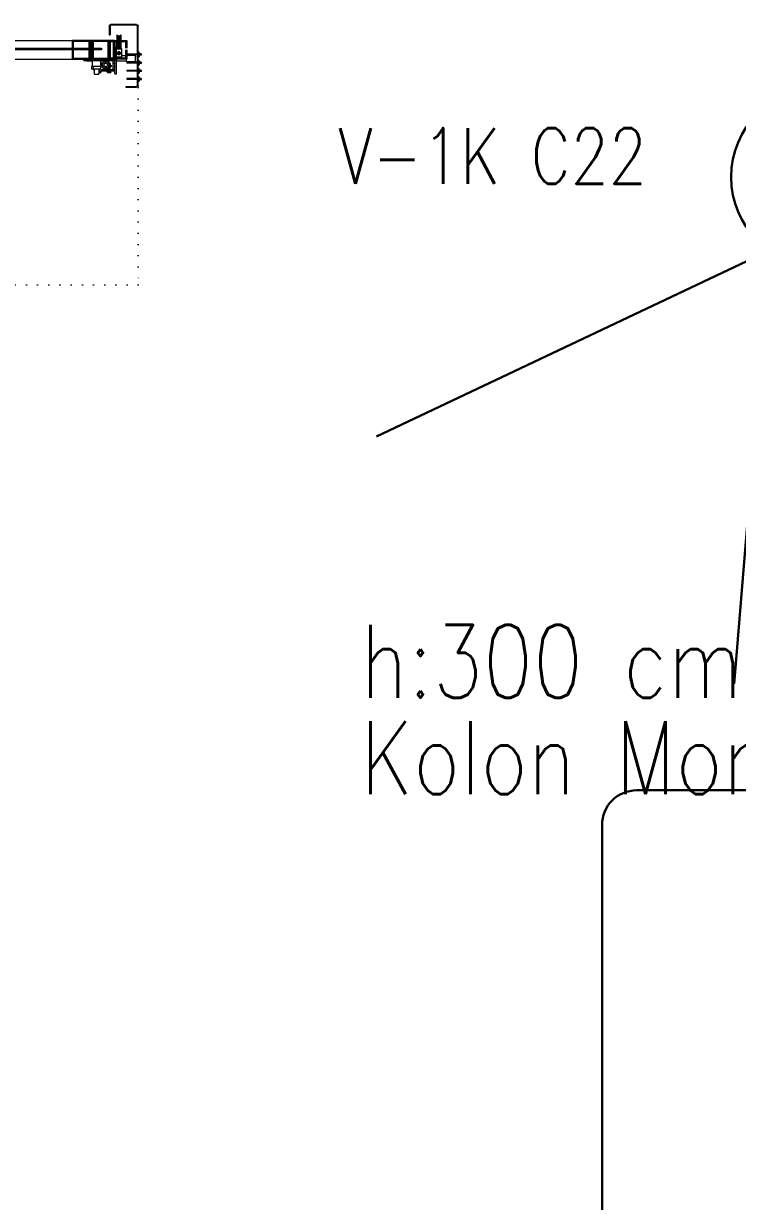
# Model space of a CAD drawing. Extents: x -1073 to 35213, y -1180 to 6950.
# Drawn here: x 2515.7 to 2721.3, y 990.9 to 1330.3 of the extents above; entities that cross this region are included whole.
import ezdxf

# ---------------------------------------------------------------- set-up
doc = ezdxf.new("R2010")
doc.units = 0
doc.header["$LTSCALE"] = 25
doc.linetypes.add('DOT2', pattern=[0.125, 0, -0.125])
doc.layers.get('0').update_dxf_attribs({"color": 9, "lineweight": 9})
for name, color, linetype, lineweight in [('06D', 9, 'Continuous', 9), ('10', 9, 'Continuous', 9), ('15', 9, 'Continuous', 9), ('20', 9, 'DOT2', 9), ('DATA TAVAN', 160, 'Continuous', 30), ('E-DAHİLİ DOME KAMERA', 7, 'Continuous', 30), ('E-DAHİLİ KAMERA', 7, 'Continuous', 30), ('E-YAZI', 7, 'Continuous', 30)]:
    doc.layers.add(name, color=color, linetype=linetype, lineweight=lineweight)
doc.styles.add('E-YAZI', font='txttw.shx')

# ---------------------------------------------------------------- blocks, each defined once
blk = doc.blocks.new('p-seksiyonel kapı profil')
for p, q in [((-13.02, 6.82), (-13.03, 6.82)), ((-13.02, 6.58), (-13.02, 6.82)), ((-13.02, 6.82), (4.13, 6.82)), ((-11.79, 6.84), (-11.79, 7.08)), ((-11.25, 7.08), (-11.79, 7.08)), ((-11.79, 6.84), (-11.28, 6.84)), ((-11.28, 7.76), (-11.28, 7.08)), ((-11.28, 7.76), (-11.25, 7.76)), ((-11.25, 7.76), (-10.99, 7.76)), ((-11.25, 7.53), (-11.25, 7.76)), ((-11.25, 7.53), (-10.99, 7.53)), ((-11.25, 6.82), (-11.25, 7.53)), ((-10.99, 7.53), (-10.99, 7.76)), ((-10.99, 7.53), (-10.99, 6.84)), ((-10.71, 7.08), (-10.99, 7.08)), ((-10.71, 6.84), (-10.99, 6.84)), ((-10.71, 6.84), (-10.71, 7.08)), ((-10.71, 7.08), (-10.48, 7.08)), ((-10.71, 6.84), (-10.48, 6.84)), ((-10.48, 7.08), (-10.48, 6.84)), ((-9.42, 6.84), (-9.42, 7.08)), ((-8.89, 7.08), (-9.42, 7.08)), ((-9.42, 6.84), (-8.92, 6.84)), ((-8.92, 7.76), (-8.92, 7.08)), ((-8.92, 7.76), (-8.89, 7.76)), ((-8.89, 7.76), (-8.62, 7.76)), ((-8.89, 7.53), (-8.89, 7.76)), ((-8.89, 7.53), (-8.62, 7.53)), ((-8.89, 6.82), (-8.89, 7.53)), ((-8.62, 7.53), (-8.62, 7.76)), ((-8.62, 7.53), (-8.62, 6.84)), ((-8.35, 7.08), (-8.62, 7.08)), ((-8.35, 6.84), (-8.62, 6.84)), ((-8.35, 6.84), (-8.35, 7.08)), ((-8.35, 7.08), (-8.12, 7.08)), ((-8.35, 6.84), (-8.12, 6.84)), ((-8.12, 7.08), (-8.12, 6.84)), ((-7.06, 6.84), (-7.06, 7.08)), ((-6.53, 7.08), (-7.06, 7.08)), ((-7.06, 6.84), (-6.56, 6.84)), ((-6.56, 7.76), (-6.56, 7.08)), ((-6.56, 7.76), (-6.53, 7.76)), ((-6.53, 7.76), (-6.26, 7.76)), ((-6.53, 7.53), (-6.53, 7.76)), ((-6.53, 7.53), (-6.26, 7.53)), ((-6.53, 6.82), (-6.53, 7.53)), ((-6.26, 7.53), (-6.26, 7.76)), ((-6.26, 7.53), (-6.26, 6.84)), ((-5.99, 7.08), (-6.26, 7.08)), ((-5.99, 6.84), (-6.26, 6.84)), ((-5.99, 6.84), (-5.99, 7.08)), ((-5.99, 7.08), (-5.76, 7.08)), ((-5.99, 6.84), (-5.76, 6.84)), ((-5.76, 7.08), (-5.76, 6.84)), ((-4.7, 6.84), (-4.7, 7.08)), ((-4.16, 7.08), (-4.7, 7.08)), ((-4.7, 6.84), (-4.19, 6.84)), ((-4.19, 7.76), (-4.19, 7.08)), ((-4.19, 7.76), (-4.16, 7.76)), ((-4.16, 7.76), (-3.9, 7.76)), ((-4.16, 7.53), (-4.16, 7.76)), ((-4.16, 7.53), (-3.9, 7.53)), ((-4.16, 6.82), (-4.16, 7.53)), ((-3.9, 7.53), (-3.9, 7.76)), ((-3.9, 7.53), (-3.9, 6.84)), ((-3.63, 7.08), (-3.9, 7.08)), ((-3.63, 6.84), (-3.9, 6.84)), ((-3.63, 6.84), (-3.63, 7.08)), ((-3.63, 7.08), (-3.39, 7.08)), ((-3.63, 6.84), (-3.39, 6.84)), ((-3.39, 7.08), (-3.39, 6.84)), ((4.13, 6.58), (4.13, 6.82)), ((-13.26, 6.34), (-13.5, 6.34)), ((-13.5, 3.27), (-13.5, 6.34)), ((-13.5, 6.34), (-13.5, 5.67)), ((-13.5, 6.34), (-13.5, 6.34)), ((-13.5, 5.67), (-13.5, 5.49)), ((-13.5, 5.67), (-13.5, 5.67)), ((-13.5, 5.49), (-13.5, 5.49)), ((-13.26, 3.27), (-13.26, 6.34)), ((-13.02, 6.58), (4.13, 6.58)), ((-11.25, 6.58), (-11.25, 3.51)), ((-11.01, 3.51), (-11.25, 3.51)), ((-11.01, 6.58), (-11.01, 3.51)), ((-8.89, 6.58), (-8.89, 3.51)), ((-8.65, 3.51), (-8.89, 3.51)), ((-8.65, 6.58), (-8.65, 3.51)), ((-6.53, 6.58), (-6.53, 3.51)), ((-6.29, 3.51), (-6.53, 3.51)), ((-6.29, 6.58), (-6.29, 3.51)), ((-6.14, 5.99), (-6.14, 3.39)), ((-6.14, 5.99), (-4.25, 5.99)), ((-5.67, 6.04), (-5.72, 5.99)), ((-5.67, 6.04), (-5.53, 6.04)), ((-5.53, 6.04), (-4.73, 6.04)), ((-4.68, 5.99), (-4.73, 6.04)), ((-4.25, 3.39), (-4.25, 5.99)), ((-4.16, 6.58), (-4.16, 3.51)), ((-3.93, 3.51), (-4.16, 3.51)), ((-3.93, 6.58), (-3.93, 3.51)), ((4.37, 6.34), (4.6, 6.34)), ((4.37, 6.34), (4.37, -1.04)), ((4.6, 6.34), (4.6, -1.04)), ((-13.26, 3.27), (-13.5, 3.27)), ((-9.63, 0.12), (-9.63, 0.59)), ((-9.63, 0.59), (-5.32, 0.59)), ((-9.63, 0.12), (-5.85, 0.12)), ((-6.14, 3.39), (-4.25, 3.39)), ((-6.03, 3.39), (-6.03, 0.6)), ((-6.03, 0.6), (-5.77, 0.6)), ((-5.85, -0.36), (-5.85, 0.12)), ((-5.82, 0.15), (-5.82, -0.36)), ((-5.79, 0.6), (-5.79, 0.59)), ((-5.79, 0.12), (-5.79, 0.15)), ((-5.79, 0.12), (-5.32, 0.12)), ((-5.79, -0.13), (-5.79, 0.12)), ((-5.77, 0.6), (-4.85, 0.6)), ((-5.06, 0), (-5.41, 0)), ((-5.32, 0.12), (-5.32, 0.59)), ((-4.85, 0.59), (-5.32, 0.59)), ((-5.32, 0.12), (-5.32, 0)), ((-5.32, 0.12), (-0.24, 0.12)), ((-4.89, 0), (-5.06, 0)), ((-4.83, 0), (-4.89, 0)), ((-4.85, 2.07), (-4.85, 0.59)), ((-4.85, 2.07), (-2.52, 2.07)), ((-4.85, 0.59), (-3.19, 0.59)), ((-4.85, 0.59), (-4.85, 0.47)), ((-4.85, 0.47), (-3.19, 0.47)), ((-4.84, 0.4), (-4.85, 0.47)), ((-4.84, 0.34), (-4.84, 0.4)), ((-4.83, 0.28), (-4.84, 0.34)), ((-4.83, 0.22), (-4.83, 0.28)), ((-4.82, 0.18), (-4.83, 0.22)), ((-4.81, 0), (-4.83, 0)), ((-4.81, 0.15), (-4.82, 0.18)), ((-4.8, 0.12), (-4.81, 0.15)), ((-4.55, 0), (-4.81, 0)), ((-4.78, 0.12), (-4.8, 0.12)), ((-4.53, 0), (-4.55, 0)), ((-4.47, 0), (-4.53, 0)), ((-3.36, 0), (-4.47, 0)), ((-4.37, 2.07), (-4.37, 3.39)), ((-4.13, 1.38), (-4.15, 1.24)), ((-4.15, 1.24), (-4.13, 1.1)), ((-4.07, 1.51), (-4.13, 1.38)), ((-4.13, 1.1), (-4.07, 0.97)), ((-3.97, 1.61), (-4.07, 1.51)), ((-4.04, 1.38), (-4.07, 1.24)), ((-4.07, 1.24), (-4.04, 1.1)), ((-4.07, 0.97), (-3.97, 0.87)), ((-3.98, 1.51), (-4.04, 1.38)), ((-4.04, 1.1), (-3.98, 0.97)), ((-3.89, 1.61), (-3.98, 1.51)), ((-3.98, 0.97), (-3.89, 0.87)), ((-3.85, 1.68), (-3.97, 1.61)), ((-3.97, 0.87), (-3.85, 0.8)), ((-3.77, 1.68), (-3.89, 1.61)), ((-3.89, 0.87), (-3.77, 0.8)), ((-3.72, 1.71), (-3.85, 1.68)), ((-3.85, 0.8), (-3.72, 0.77)), ((-3.84, 1.65), (-3.63, 1.44)), ((-3.63, 1.04), (-3.83, 0.83)), ((-3.64, 1.71), (-3.77, 1.68)), ((-3.77, 0.8), (-3.64, 0.77)), ((-3.58, 1.7), (-3.72, 1.71)), ((-3.72, 0.77), (-3.58, 0.78)), ((-3.26, 1.44), (-3.63, 1.44)), ((-3.26, 1.04), (-3.63, 1.04)), ((-3.45, 1.65), (-3.58, 1.7)), ((-3.58, 0.78), (-3.45, 0.83)), ((-3.22, 1.24), (-3.55, 1.24)), ((-3.34, 1.56), (-3.45, 1.65)), ((-3.45, 0.83), (-3.34, 0.92)), ((-3.23, 0), (-3.36, 0)), ((-3.26, 1.45), (-3.34, 1.56)), ((-3.34, 0.92), (-3.26, 1.04)), ((-3.22, 1.31), (-3.26, 1.45)), ((-3.26, 1.04), (-3.22, 1.17)), ((-3.13, 0), (-3.23, 0)), ((-3.22, 1.17), (-3.22, 1.31)), ((-3.19, 0.59), (-2.52, 0.59)), ((-3.19, 0.59), (-3.19, 0.47)), ((-3.19, 0.47), (-3.16, 0.41)), ((-3.16, 0.41), (-3.07, 0.35)), ((-2.71, 0), (-3.13, 0)), ((-3.07, 0.35), (-2.93, 0.3)), ((-2.93, 0.3), (-2.74, 0.25)), ((-2.74, 0.25), (-2.5, 0.21)), ((-2.29, 0), (-2.71, 0)), ((-2.52, 2.07), (-2.52, 0.59)), ((-2.52, 2.07), (-2.44, 2.07)), ((-2.52, 0.59), (-2.5, 0.59)), ((-2.44, 0.59), (-2.5, 0.59)), ((-2.5, 0.59), (-2.5, 0.21)), ((-2.5, 0.21), (-2.49, 0.17)), ((-2.49, 0.17), (-2.48, 0.14)), ((-2.48, 0.14), (-2.46, 0.12)), ((-2.46, 0.12), (-2.45, 0.12)), ((-2.44, 2.07), (-2.44, 0.59)), ((1.61, 1.83), (-2.44, 1.83)), ((1.62, 1.8), (-2.44, 1.8)), ((1.27, 1.44), (-2.44, 1.44)), ((1.18, 1.24), (-2.44, 1.24)), ((1.26, 1.04), (-2.44, 1.04)), ((1.62, 0.68), (-2.44, 0.68)), ((1.61, 0.65), (-2.44, 0.65)), ((-2.44, 0.59), (-2.44, 0.12)), ((-2.01, 0.59), (-2.44, 0.59)), ((-2.19, 0), (-2.29, 0)), ((-2.06, 0), (-2.19, 0)), ((-1.64, 0), (-2.06, 0)), ((-2.01, 0.59), (-2.01, 0.12)), ((-2.01, 0.59), (0, 0.59)), ((-1.69, 0.65), (-1.74, 0.59)), ((-1.53, 0), (-1.64, 0)), ((-0.95, 0), (-1.53, 0)), ((-0.89, 0), (-0.95, 0)), ((-0.87, 0), (-0.89, 0)), ((-0.6, 0), (-0.87, 0)), ((-0.62, 0.59), (-0.68, 0.65)), ((-0.58, 0), (-0.6, 0)), ((-0.52, 0), (-0.58, 0)), ((-0.36, 0), (-0.52, 0)), ((0, 0), (-0.36, 0)), ((-0.24, 0.12), (-0.24, 0)), ((-0.24, 0.12), (0, 0.12)), ((0, 0.12), (0, 0.59)), ((0, 0), (0, 0)), ((1.62, 0.68), (1.26, 1.04)), ((1.27, 1.44), (1.62, 1.8)), ((-9.19, -1.11), (-9.22, -1.11)), ((-9.22, -1.18), (-9.22, -1.11)), ((-9.22, -1.18), (-9.19, -1.12)), ((-9.22, -1.2), (-9.22, -1.18)), ((-9.19, -1.41), (-9.22, -1.2)), ((-9.22, -1.65), (-9.22, -1.2)), ((-9.22, -1.65), (-9.19, -1.42)), ((-9.22, -1.68), (-9.22, -1.65)), ((-9.19, -1.88), (-9.22, -1.68)), ((-9.22, -2.05), (-9.22, -1.68)), ((-9.22, -2.05), (-9.19, -1.88)), ((-9.2, -2.05), (-9.22, -2.06)), ((-9.22, -2.06), (-9.22, -2.05)), ((-9.19, -1.07), (-9.19, -1.12)), ((-9.19, -1.07), (-8.74, -1.07)), ((-9.19, -1.12), (-9.19, -1.11)), ((-9.19, -1.12), (-9.19, -1.16)), ((-9.19, -1.16), (-9.19, -1.42)), ((-9.19, -1.16), (-8.74, -1.16)), ((-9.19, -1.42), (-9.19, -1.41)), ((-9.19, -1.42), (-9.19, -1.67)), ((-9.19, -1.67), (-8.74, -1.67)), ((-9.19, -1.67), (-9.19, -1.88)), ((-9.19, -2.09), (-9.19, -1.88)), ((-9.19, -1.88), (-9.19, -1.88)), ((-9.19, -2.09), (-8.74, -2.09)), ((-8.74, -0.14), (-8.27, -0.14)), ((-8.74, -2.18), (-8.74, -0.14)), ((-8.74, -4.56), (-8.74, -2.18)), ((-8.74, -2.18), (-8.39, -2.18)), ((-8.39, -0.36), (-5.79, -0.36)), ((-8.39, -0.36), (-8.39, -0.4)), ((-8.39, -3.93), (-8.39, -0.4)), ((-8.39, -0.4), (-5.79, -0.4)), ((-8.28, -1.86), (-8.31, -2.07)), ((-8.31, -2.07), (-8.31, -2.16)), ((-8.28, -2.14), (-8.31, -2.35)), ((-8.31, -2.35), (-8.31, -2.56)), ((-8.31, -2.56), (-8.29, -2.67)), ((-8.21, -1.66), (-8.28, -1.86)), ((-8.21, -1.94), (-8.28, -2.14)), ((-8.28, -2.72), (-8.28, -2.71)), ((-8.22, -2.92), (-8.28, -2.72)), ((-8.27, -0.36), (-8.27, -0.14)), ((-8.13, -2.35), (-8.24, -2.6)), ((-8.24, -2.67), (-8.13, -2.41)), ((-8.24, -2.67), (-8.24, -2.6)), ((-8.16, -2.79), (-8.24, -2.67)), ((-8, -3.26), (-8.22, -2.92)), ((-8.1, -1.47), (-8.21, -1.66)), ((-8.1, -1.75), (-8.21, -1.94)), ((-8.21, -2.45), (-8.19, -2.24)), ((-8.21, -2.48), (-8.19, -2.27)), ((-8.21, -2.45), (-8.21, -2.48)), ((-8.19, -2.24), (-8.13, -2.03)), ((-8.19, -2.27), (-8.13, -2.06)), ((-8.13, -2.91), (-8.17, -2.77)), ((-7.91, -3.15), (-8.16, -2.79)), ((-8.13, -2.03), (-8.02, -1.83)), ((-8.13, -2.06), (-8.02, -1.86)), ((-8.02, -2.1), (-8.13, -2.35)), ((-8.13, -2.41), (-8, -2.15)), ((-8.02, -3.11), (-8.13, -2.91)), ((-7.96, -1.31), (-8.1, -1.47)), ((-7.96, -1.59), (-8.1, -1.75)), ((-8.09, -2.53), (-8.08, -2.4)), ((-8.09, -2.66), (-8.09, -2.53)), ((-8.07, -2.79), (-8.09, -2.66)), ((-8.08, -2.4), (-8.05, -2.27)), ((-8.03, -2.91), (-8.07, -2.79)), ((-8.05, -2.27), (-8, -2.15)), ((-7.98, -3.03), (-8.03, -2.91)), ((-8.02, -1.83), (-7.88, -1.66)), ((-8.02, -1.86), (-7.88, -1.69)), ((-8, -2.07), (-8.02, -2.1)), ((-7.88, -3.27), (-8.02, -3.11)), ((-7.88, -1.8), (-8, -2.07)), ((-8, -2.15), (-7.94, -2.03)), ((-8, -2.15), (-7.99, -2.11)), ((-7.68, -3.51), (-8, -3.26)), ((-7.99, -2.11), (-7.87, -1.87)), ((-7.91, -3.15), (-7.98, -3.03)), ((-7.8, -1.17), (-7.96, -1.31)), ((-7.8, -1.45), (-7.96, -1.59)), ((-7.94, -2.03), (-7.86, -1.93)), ((-7.83, -3.25), (-7.91, -3.15)), ((-7.82, -3.27), (-7.91, -3.15)), ((-7.76, -1.55), (-7.88, -1.8)), ((-7.88, -1.66), (-7.78, -1.57)), ((-7.88, -1.69), (-7.81, -1.63)), ((-7.77, -3.38), (-7.88, -3.27)), ((-7.87, -1.87), (-7.76, -1.62)), ((-7.86, -1.93), (-7.77, -1.83)), ((-7.73, -3.34), (-7.83, -3.25)), ((-7.57, -3.61), (-7.82, -3.27)), ((-7.62, -1.06), (-7.8, -1.17)), ((-7.62, -1.34), (-7.8, -1.45)), ((-7.77, -1.83), (-7.67, -1.75)), ((-7.49, -1.52), (-7.76, -1.55)), ((-7.76, -1.62), (-7.76, -1.55)), ((-7.76, -1.62), (-7.48, -1.6)), ((-7.74, -1.54), (-7.71, -1.52)), ((-7.62, -3.41), (-7.73, -3.34)), ((-7.71, -1.52), (-7.52, -1.42)), ((-7.68, -2.57), (-7.66, -2.41)), ((-7.67, -2.53), (-7.68, -2.49)), ((-7.67, -2.6), (-7.68, -2.52)), ((-7.66, -2.64), (-7.68, -2.52)), ((-7.66, -2.73), (-7.68, -2.57)), ((-7.67, -1.53), (-7.52, -1.45)), ((-7.67, -1.75), (-7.56, -1.68)), ((-7.62, -2.68), (-7.67, -2.53)), ((-7.62, -2.75), (-7.67, -2.6)), ((-7.66, -2.41), (-7.6, -2.26)), ((-7.59, -2.79), (-7.66, -2.64)), ((-7.59, -2.87), (-7.66, -2.73)), ((-7.42, -0.99), (-7.62, -1.06)), ((-7.42, -1.27), (-7.62, -1.34)), ((-7.62, -2.67), (-7.55, -2.73)), ((-7.52, -2.82), (-7.62, -2.68)), ((-7.52, -2.88), (-7.62, -2.75)), ((-7.6, -2.26), (-7.49, -2.14)), ((-7.59, -0.1), (-7.59, -0.36)), ((-7.59, -2.26), (-7.59, -2.53)), ((-7.54, -2.32), (-7.59, -2.46)), ((-7.59, -2.46), (-7.59, -2.61)), ((-7.59, -2.53), (-7.59, -2.7)), ((-7.59, -2.61), (-7.54, -2.75)), ((-7.49, -2.91), (-7.59, -2.79)), ((-7.49, -3), (-7.59, -2.87)), ((-7.57, -2.76), (-7.53, -2.79)), ((-7.56, -1.68), (-7.44, -1.63)), ((-7.46, -2.19), (-7.54, -2.32)), ((-7.54, -2.75), (-7.46, -2.87)), ((-7.53, -2.79), (-7.52, -2.8)), ((-7.52, -1.42), (-7.31, -1.36)), ((-7.52, -1.45), (-7.31, -1.39)), ((-7.45, -2.89), (-7.52, -2.82)), ((-7.4, -2.98), (-7.52, -2.88)), ((-7.22, -1.49), (-7.49, -1.52)), ((-7.49, -2.14), (-7.36, -2.04)), ((-7.36, -3.01), (-7.49, -2.91)), ((-7.36, -3.09), (-7.49, -3)), ((-7.48, -1.6), (-7.18, -1.57)), ((-7.34, -2.1), (-7.46, -2.19)), ((-7.46, -2.87), (-7.34, -2.97)), ((-7.44, -1.63), (-7.31, -1.59)), ((-7.21, -0.95), (-7.42, -0.99)), ((-7.21, -1.23), (-7.42, -1.27)), ((-7.25, -3.05), (-7.4, -2.98)), ((-7.36, -2.04), (-7.21, -1.99)), ((-7.21, -3.06), (-7.36, -3.01)), ((-7.21, -3.14), (-7.36, -3.09)), ((-7.2, -2.05), (-7.34, -2.1)), ((-7.34, -2.97), (-7.2, -3.02)), ((-7.31, -1.36), (-7.09, -1.33)), ((-7.31, -1.39), (-7.09, -1.37)), ((-7.31, -1.59), (-7.18, -1.57)), ((-7.09, -3.07), (-7.25, -3.05)), ((-7.18, -1.49), (-7.22, -1.49)), ((-7.13, -0.95), (-7.21, -0.95)), ((-6.99, -1.23), (-7.21, -1.23)), ((-7.21, -1.99), (-7.05, -1.98)), ((-7.05, -3.07), (-7.21, -3.06)), ((-7.05, -3.15), (-7.21, -3.14)), ((-7.05, -2.03), (-7.2, -2.05)), ((-7.2, -3.02), (-7.05, -3.03)), ((-6.89, -1.46), (-7.18, -1.49)), ((-7.18, -1.57), (-7.14, -1.57)), ((-7.18, -1.57), (-7.05, -1.57)), ((-7.14, -1.57), (-6.87, -1.54)), ((-7.09, -0.96), (-7.09, -0.94)), ((-7.09, -1.33), (-6.87, -1.36)), ((-7.09, -1.37), (-6.87, -1.39)), ((-6.93, -3.05), (-7.09, -3.07)), ((-7.05, -1.57), (-6.92, -1.58)), ((-7.05, -1.98), (-6.89, -2.01)), ((-6.91, -2.07), (-7.05, -2.03)), ((-7.05, -3.03), (-6.91, -3)), ((-6.89, -3.04), (-7.05, -3.07)), ((-6.89, -3.12), (-7.05, -3.15)), ((-6.78, -1.26), (-6.99, -1.23)), ((-6.79, -2.99), (-6.93, -3.05)), ((-6.92, -1.58), (-6.79, -1.61)), ((-6.78, -2.14), (-6.91, -2.07)), ((-6.91, -3), (-6.78, -2.92)), ((-6.61, -1.44), (-6.89, -1.46)), ((-6.89, -2.01), (-6.75, -2.08)), ((-6.75, -2.96), (-6.89, -3.04)), ((-6.75, -3.05), (-6.89, -3.12)), ((-6.87, -1.36), (-6.66, -1.42)), ((-6.87, -1.39), (-6.71, -1.43)), ((-6.87, -1.54), (-6.61, -1.51)), ((-6.79, -1.61), (-6.67, -1.66)), ((-6.66, -2.89), (-6.79, -2.99)), ((-6.58, -1.33), (-6.78, -1.26)), ((-6.67, -2.25), (-6.78, -2.14)), ((-6.78, -2.92), (-6.67, -2.82)), ((-6.75, -2.08), (-6.63, -2.19)), ((-6.63, -2.85), (-6.75, -2.96)), ((-6.63, -2.94), (-6.75, -3.05)), ((-6.66, -2.82), (-6.73, -2.89)), ((-6.67, -1.66), (-6.56, -1.72)), ((-6.61, -2.39), (-6.67, -2.25)), ((-6.67, -2.82), (-6.61, -2.68)), ((-6.66, -1.42), (-6.64, -1.43)), ((-6.57, -2.69), (-6.66, -2.82)), ((-6.66, -2.8), (-6.61, -2.76)), ((-6.57, -2.76), (-6.66, -2.89)), ((-6.63, -2.19), (-6.55, -2.33)), ((-6.63, -2.73), (-6.56, -2.67)), ((-6.55, -2.72), (-6.63, -2.85)), ((-6.55, -2.8), (-6.63, -2.94)), ((-6.51, -3.38), (-6.62, -3.45)), ((-6.61, -1.51), (-6.61, -1.44)), ((-6.52, -1.56), (-6.61, -1.44)), ((-6.61, -1.51), (-6.52, -1.63)), ((-6.59, -2.53), (-6.61, -2.39)), ((-6.61, -2.68), (-6.59, -2.53)), ((-6.59, -0.36), (-6.59, -0.1)), ((-6.59, -2.53), (-6.59, -2.26)), ((-6.59, -2.7), (-6.59, -2.53)), ((-6.39, -1.44), (-6.58, -1.33)), ((-6.58, -1.45), (-6.47, -1.52)), ((-6.51, -2.54), (-6.57, -2.69)), ((-6.51, -2.61), (-6.57, -2.76)), ((-6.56, -1.72), (-6.45, -1.8)), ((-6.55, -1.5), (-6.47, -1.55)), ((-6.55, -2.33), (-6.5, -2.48)), ((-6.5, -2.56), (-6.55, -2.72)), ((-6.5, -2.64), (-6.55, -2.8)), ((-6.27, -1.9), (-6.52, -1.56)), ((-6.52, -1.63), (-6.27, -1.99)), ((-6.5, -2.49), (-6.51, -2.54)), ((-6.5, -2.52), (-6.51, -2.61)), ((-6.41, -3.3), (-6.51, -3.38)), ((-6.5, -2.48), (-6.5, -2.64)), ((-6.5, -2.52), (-6.5, -2.56)), ((-6.47, -1.52), (-6.3, -1.66)), ((-6.47, -1.55), (-6.3, -1.69)), ((-6.45, -1.8), (-6.35, -1.89)), ((-6.31, -3.26), (-6.42, -3.5)), ((-6.32, -3.2), (-6.41, -3.3)), ((-6.23, -1.57), (-6.39, -1.44)), ((-6.18, -3.25), (-6.37, -3.41)), ((-6.35, -1.89), (-6.27, -1.99)), ((-6.24, -3.1), (-6.32, -3.2)), ((-6.19, -3.02), (-6.31, -3.26)), ((-6.3, -1.66), (-6.16, -1.83)), ((-6.3, -1.69), (-6.16, -1.86)), ((-6.16, -3.1), (-6.29, -3.27)), ((-6.18, -2.03), (-6.27, -1.9)), ((-6.27, -1.99), (-6.18, -2.11)), ((-6.27, -1.99), (-6.2, -2.1)), ((-6.18, -2.98), (-6.24, -3.1)), ((-6.09, -1.74), (-6.23, -1.57)), ((-6.2, -2.1), (-6.15, -2.22)), ((-6.18, -2.98), (-6.19, -3.02)), ((-5.94, -2.38), (-6.18, -2.03)), ((-6.18, -2.11), (-5.94, -2.45)), ((-6.05, -2.71), (-6.18, -2.98)), ((-6.13, -2.86), (-6.18, -2.98)), ((-6.17, -3.24), (-6.08, -3.13)), ((-6.16, -1.83), (-6.05, -2.02)), ((-6.16, -1.86), (-6.05, -2.05)), ((-6.05, -2.91), (-6.16, -3.1)), ((-6.15, -2.22), (-6.11, -2.34)), ((-6.1, -2.73), (-6.13, -2.86)), ((-6.11, -2.34), (-6.09, -2.47)), ((-6.09, -2.6), (-6.1, -2.73)), ((-5.98, -1.92), (-6.09, -1.74)), ((-6.09, -2.47), (-6.09, -2.6)), ((-6.08, -3.13), (-5.97, -2.95)), ((-6.05, -2.02), (-5.99, -2.23)), ((-6.05, -2.05), (-5.99, -2.26)), ((-5.94, -2.45), (-6.05, -2.71)), ((-5.99, -2.7), (-6.05, -2.91)), ((-5.99, -2.23), (-5.98, -2.29)), ((-5.99, -2.26), (-5.98, -2.29)), ((-5.97, -2.55), (-5.99, -2.7)), ((-5.91, -2.12), (-5.98, -1.92)), ((-5.97, -2.95), (-5.9, -2.74)), ((-5.94, -2.45), (-5.94, -2.38)), ((-5.92, -0.36), (-5.92, -0.09)), ((-5.87, -2.33), (-5.91, -2.12)), ((-5.85, -0.07), (-5.9, -0.07)), ((-5.9, -0.07), (-5.9, -0.36)), ((-5.9, -2.74), (-5.87, -2.53)), ((-5.86, -2.44), (-5.87, -2.33)), ((-5.87, -2.53), (-5.86, -2.44)), ((-5.79, -0.29), (-5.79, -0.13)), ((-5.79, -0.13), (-5.41, -0.13)), ((-5.79, -0.13), (-5.79, -0.16)), ((-5.79, -0.31), (-5.41, -0.31)), ((-5.79, -0.32), (-5.79, -0.36)), ((-5.79, -0.36), (-5.79, -0.4)), ((-5.79, -0.36), (-5.41, -0.36)), ((-5.79, -3.93), (-5.79, -0.4)), ((-5.7, -0.4), (-5.79, -0.4)), ((-5.61, -0.39), (-5.7, -0.4)), ((-5.53, -0.39), (-5.61, -0.39)), ((-5.46, -0.38), (-5.53, -0.39)), ((-5.41, -0.38), (-5.46, -0.38)), ((1.59, -1.51), (1.59, -1.27)), ((4.13, -1.27), (1.59, -1.27)), ((4.13, -1.51), (1.59, -1.51)), ((4.13, -1.27), (4.13, -1.51)), ((4.37, -1.04), (4.6, -1.04)), ((-8.27, -4.56), (-9.69, -4.56)), ((-9.69, -5.74), (-9.69, -4.56)), ((-9.69, -5.74), (-8.27, -5.74)), ((-9.19, -4), (-9.22, -3.94)), ((-9.22, -4.12), (-9.22, -3.94)), ((-9.22, -4.12), (-9.19, -4)), ((-9.22, -4.14), (-9.22, -4.12)), ((-9.19, -4.37), (-9.22, -4.14)), ((-9.22, -4.56), (-9.22, -4.14)), ((-9.21, -4.56), (-9.19, -4.37)), ((-9.19, -3.9), (-9.19, -4)), ((-9.19, -3.9), (-8.74, -3.9)), ((-9.19, -4), (-9.19, -4.1)), ((-9.19, -4), (-9.19, -4)), ((-9.19, -4.1), (-9.19, -4.37)), ((-9.19, -4.1), (-8.74, -4.1)), ((-9.19, -4.37), (-9.19, -4.56)), ((-9.19, -4.37), (-9.19, -4.37)), ((-8.74, -5.88), (-8.74, -5.74)), ((-8.74, -5.88), (-8.27, -5.88)), ((-8.39, -3.93), (-5.79, -3.93)), ((-8.27, -3.93), (-8.27, -6.14)), ((-7.56, -6.14), (-8.27, -6.14)), ((-8.27, -6.14), (-8.27, -6.63)), ((-7.56, -6.63), (-8.27, -6.63)), ((-7.63, -3.53), (-7.68, -3.51)), ((-7.51, -3.48), (-7.62, -3.41)), ((-7.3, -3.59), (-7.57, -3.61)), ((-7.56, -3.93), (-7.56, -6.14)), ((-5.79, -3.97), (-7.56, -3.97)), ((-7.56, -6.14), (-7.56, -6.63)), ((-7.56, -6.33), (-5.79, -6.33)), ((-7.38, -3.52), (-7.51, -3.48)), ((-7.29, -3.65), (-7.43, -3.6)), ((-7.26, -3.55), (-7.38, -3.52)), ((-7.04, -3.57), (-7.3, -3.59)), ((-6.88, -3.64), (-7.29, -3.65)), ((-7.13, -3.57), (-7.26, -3.55)), ((-7.09, -3.6), (-7.24, -3.59)), ((-7, -3.56), (-7.13, -3.57)), ((-6.87, -3.58), (-7.09, -3.6)), ((-7, -3.56), (-7.04, -3.57)), ((-6.7, -3.53), (-7, -3.56)), ((-6.87, -3.54), (-7, -3.56)), ((-6.51, -3.51), (-6.88, -3.64)), ((-6.74, -3.5), (-6.87, -3.54)), ((-6.72, -3.54), (-6.87, -3.58)), ((-6.62, -3.45), (-6.74, -3.5)), ((-6.42, -3.5), (-6.7, -3.53)), ((-5.85, -8.04), (-5.85, -6.61)), ((-5.82, -6.58), (-5.82, -8.07)), ((-5.79, -3.93), (-5.7, -3.93)), ((-5.79, -3.93), (-5.79, -4.01)), ((-5.79, -8.86), (-5.79, -4.01)), ((-5.79, -4.01), (-5.41, -4.01)), ((-5.7, -3.93), (-5.61, -3.92)), ((-5.61, -3.92), (-5.53, -3.92)), ((-5.53, -3.92), (-5.46, -3.91)), ((-5.46, -3.91), (-5.41, -3.91)), ((-5.92, -7.82), (-5.92, -6.82)), ((-5.85, -6.81), (-5.9, -6.81)), ((-5.9, -6.81), (-5.9, -7.84)), ((-5.9, -7.84), (-5.85, -7.84)), ((-5.79, -8.86), (-5.41, -8.86))]:
    blk.add_line(p, q)
for centre, radius, start, end in [((-13.02, 6.34), 0.473, 90, 180), ((-13.03, 6.34), 0.473, 90, 180), ((-11.28, 6.81), 0.0295, 11.537, 90), ((-10.99, 6.81), 0.0295, 90, 168.463), ((-8.92, 6.81), 0.0295, 11.537, 90), ((-8.62, 6.81), 0.0295, 90, 168.463), ((-6.56, 6.81), 0.0295, 11.537, 90), ((-6.26, 6.81), 0.0295, 90, 168.463), ((-4.19, 6.81), 0.0295, 11.537, 90), ((-3.9, 6.81), 0.0295, 90, 168.463), ((4.13, 6.34), 0.473, 0, 90), ((-13.02, 6.34), 0.236, 90, 180), ((4.13, 6.34), 0.236, 0, 90), ((-7.09, -0.1), 0.502, 153.6489, 180), ((-7.09, -0.1), 0.502, 0, 26.3511), ((-5.82, 0.12), 0.0295, 90, 180), ((-5.32, 0.12), 0.472, 90, 180), ((-3.84, 1.24), 0.295, 0.8144, 45), ((-3.84, 1.24), 0.295, 315.6236, 359.6289), ((1.47, 1.24), 0.295, 135, 179.1856), ((1.47, 1.24), 0.295, 180.3711, 224.3764), ((-5.9, -0.09), 0.0177, 90, 180), ((4.13, -1.04), 0.473, 270, 0), ((4.13, -1.04), 0.236, 270, 0), ((-5.82, -6.61), 0.0295, 90, 180), ((-5.9, -6.82), 0.0177, 90, 180), ((-5.9, -7.82), 0.0177, 180, 270), ((-5.82, -8.04), 0.0295, 180, 270)]:
    blk.add_arc(centre, radius, start, end)
blk = doc.blocks.new('p-seksiyonel-5851')
at = {"layer": '06D'}
for points in [[(-13.45, 2.7), (-97.66, 2.7)], [(-13.35, -2.7), (-97.66, -2.7)]]:
    blk.add_lwpolyline(points, dxfattribs=at)
at = {"layer": '10'}
for points in [[(-113.35, -0.05), (-113.35, -2.7), (-108.35, -2.7), (-108.35, 2.7), (-113.35, 2.7), (-113.35, 0.45)], [(-113.05, -0.05), (-113.05, -2.4), (-108.65, -2.4), (-108.65, 2.4), (-113.05, 2.4), (-113.05, 0.45)], [(-109.86, -2.7), (-109.86, 2.7), (-102.86, 2.7), (-102.86, -2.7), (-109.86, -2.7)], [(-103.35, -0.05), (-103.35, -2.7), (-108.35, -2.7), (-108.35, 2.7), (-103.35, 2.7), (-103.35, 0.45)], [(-103.65, -0.05), (-103.65, -2.4), (-108.05, -2.4), (-108.05, 2.4), (-103.65, 2.4), (-103.65, 0.45)], [(-97.66, -0.05), (-97.66, -2.7), (-102.86, -2.7), (-102.86, 2.7), (-97.66, 2.7), (-97.66, 0.45)], [(-97.96, -0.05), (-97.96, -2.4), (-102.56, -2.4), (-102.56, 2.4), (-97.96, 2.4), (-97.96, 0.45)]]:
    blk.add_lwpolyline(points, dxfattribs=at)
blk.add_lwpolyline([(-109.56, -2.4), (-109.56, 2.4), (-103.16, 2.4), (-103.16, -2.4)], close=True, dxfattribs=at)
at = {"layer": '15'}
blk.add_lwpolyline([(-106.05, -0.05), (-11.85, -0.05), (-11.85, 0.45), (-106.05, 0.45), (-106.05, -0.05)], dxfattribs=at)
at = {"layer": '20'}
blk.add_lwpolyline([(-116.7, -1.22), (-116.7, -67.69), (299.99, -67.69), (299.99, -1.22)], dxfattribs=at)
at = {"layer": '10', "rotation": 90}
blk.add_blockref('p-seksiyonel kapı profil', (-109.86, 2.71), dxfattribs=at)
blk = doc.blocks.new('100_DAHİLİ DOME KAMERA')
at = {"layer": 'E-DAHİLİ DOME KAMERA', "color": 4}
for p, q in [((-1.936, 0.715), (-1.936, -0.689)), ((0.82, 0.715), (-1.936, 0.715)), ((0.82, -0.689), (0.82, 0.715)), ((0.82, 0.294), (2.131, 0.668)), ((2.131, 0.668), (2.131, -0.643)), ((0.82, -0.268), (2.131, -0.643)), ((-1.936, -0.689), (0.82, -0.689))]:
    blk.add_line(p, q, dxfattribs=at)
at = {"layer": 'E-DAHİLİ DOME KAMERA', "color": 4, "linetype": 'Continuous'}
blk.add_circle((0, 0), 2.566, dxfattribs=at)
at = {"layer": 'E-DAHİLİ KAMERA', "color": 4}
for q in [(13.416, 6.264), (13.416, -6.264)]:
    blk.add_line((2.566, 0), q, dxfattribs=at)

msp = doc.modelspace()

# ---------------------------------------------------------------- linework, layer by layer
at = {"layer": 'DATA TAVAN'}
for p, q in [((2692.31, 1109.36), (2781.06, 1109.36)), ((2682.31, 1099.36), (2682.31, 827.05))]:
    msp.add_line(p, q, dxfattribs=at)
msp.add_arc((2692.31, 1099.36), 10, 90, 180, dxfattribs=at)

# ---------------------------------------------------------------- block references
at = {"xscale": -1}
msp.add_blockref('p-seksiyonel-5851', (2432.05, 1322.69), dxfattribs=at)
at = {"layer": 'E-DAHİLİ DOME KAMERA', "xscale": 10, "yscale": 10, "zscale": 10, "rotation": 235.3450272869062}
msp.add_blockref('100_DAHİLİ DOME KAMERA', (2745.15, 1286.03), dxfattribs=at)

# ---------------------------------------------------------------- texts
at = {"layer": 'E-YAZI', "color": 6, "style": 'E-YAZI', "width": 0.8}
msp.add_text('V-1K C22', height=16, dxfattribs=at).set_placement((2606.36, 1284.12))
at = {"layer": 'E-YAZI', "color": 30, "style": 'E-YAZI', "width": 0.8}
for s, p in [('h:300 cm', (2612.71, 1136.01)), ('Kolon Monte', (2612.71, 1108.28))]:
    msp.add_text(s, height=21, dxfattribs=at).set_placement(p)

doc.saveas('drawing.dxf')
